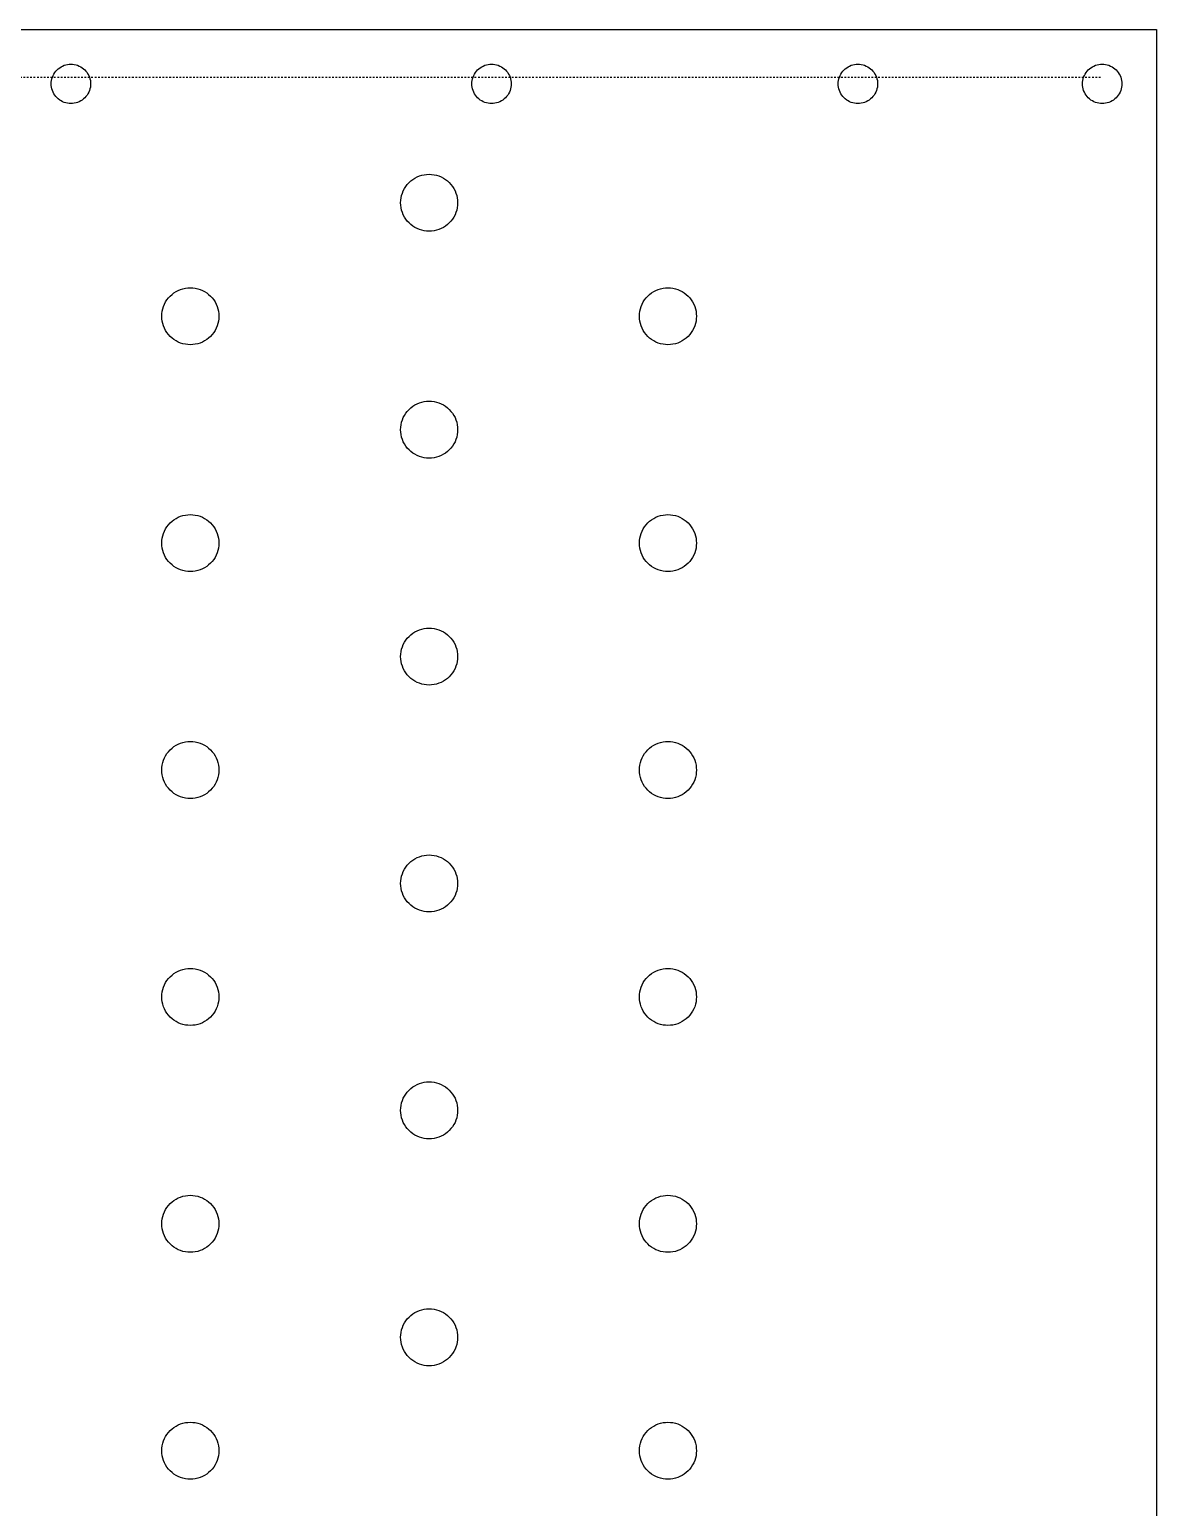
# Model space of a CAD drawing. Header units: millimetres. Extents: x 42 to 3058, y 353 to 2599.
# Drawn here: x 203.9 to 370, y 1712.3 to 1930 of the extents above; entities that cross this region are included whole.
import ezdxf

# ---------------------------------------------------------------- set-up
doc = ezdxf.new("R2010")
doc.units = ezdxf.units.MM
doc.linetypes.add('DASHED', pattern=[0.5, 0.25, -0.25])
doc.layers.add('DRAWING', color=7, linetype='Continuous')

msp = doc.modelspace()

# ---------------------------------------------------------------- linework, layer by layer
at = {"layer": 'DRAWING', "linetype": 'CONTINUOUS', "true_color": 0x111111}
for p, q in [((50, 1930), (370, 1930)), ((370, 1930), (370, 500))]:
    msp.add_line(p, q, dxfattribs=at)
at = {"layer": 'DRAWING', "linetype": 'DASHED', "true_color": 0xb000ff}
msp.add_line((58, 1923), (362, 1923), dxfattribs=at)
at = {"layer": 'DRAWING', "linetype": 'CONTINUOUS', "true_color": 0x111111}
for points in [[(212.9, 1922), (212.89, 1921.75), (212.86, 1921.5), (212.8, 1921.25), (212.73, 1921.01), (212.63, 1920.77), (212.51, 1920.55), (212.38, 1920.34), (212.22, 1920.14), (212.05, 1919.95), (211.86, 1919.78), (211.66, 1919.62), (211.45, 1919.49), (211.23, 1919.37), (210.99, 1919.27), (210.75, 1919.2), (210.5, 1919.14), (210.25, 1919.11), (210, 1919.1), (209.75, 1919.11), (209.5, 1919.14), (209.25, 1919.2), (209.01, 1919.27), (208.77, 1919.37), (208.55, 1919.49), (208.34, 1919.62), (208.14, 1919.78), (207.95, 1919.95), (207.78, 1920.14), (207.62, 1920.34), (207.49, 1920.55), (207.37, 1920.77), (207.27, 1921.01), (207.2, 1921.25), (207.14, 1921.5), (207.11, 1921.75), (207.1, 1922), (207.11, 1922.25), (207.14, 1922.5), (207.2, 1922.75), (207.27, 1922.99), (207.37, 1923.23), (207.49, 1923.45), (207.62, 1923.66), (207.78, 1923.86), (207.95, 1924.05), (208.14, 1924.22), (208.34, 1924.38), (208.55, 1924.51), (208.77, 1924.63), (209.01, 1924.73), (209.25, 1924.8), (209.5, 1924.86), (209.75, 1924.89), (210, 1924.9), (210.25, 1924.89), (210.5, 1924.86), (210.75, 1924.8), (210.99, 1924.73), (211.23, 1924.63), (211.45, 1924.51), (211.66, 1924.38), (211.86, 1924.22), (212.05, 1924.05), (212.22, 1923.86), (212.38, 1923.66), (212.51, 1923.45), (212.63, 1923.23), (212.73, 1922.99), (212.8, 1922.75), (212.86, 1922.5), (212.89, 1922.25), (212.9, 1922)], [(274.9, 1922), (274.89, 1921.75), (274.86, 1921.5), (274.8, 1921.25), (274.73, 1921.01), (274.63, 1920.77), (274.51, 1920.55), (274.38, 1920.34), (274.22, 1920.14), (274.05, 1919.95), (273.86, 1919.78), (273.66, 1919.62), (273.45, 1919.49), (273.23, 1919.37), (272.99, 1919.27), (272.75, 1919.2), (272.5, 1919.14), (272.25, 1919.11), (272, 1919.1), (271.75, 1919.11), (271.5, 1919.14), (271.25, 1919.2), (271.01, 1919.27), (270.77, 1919.37), (270.55, 1919.49), (270.34, 1919.62), (270.14, 1919.78), (269.95, 1919.95), (269.78, 1920.14), (269.62, 1920.34), (269.49, 1920.55), (269.37, 1920.77), (269.27, 1921.01), (269.2, 1921.25), (269.14, 1921.5), (269.11, 1921.75), (269.1, 1922), (269.11, 1922.25), (269.14, 1922.5), (269.2, 1922.75), (269.27, 1922.99), (269.37, 1923.23), (269.49, 1923.45), (269.62, 1923.66), (269.78, 1923.86), (269.95, 1924.05), (270.14, 1924.22), (270.34, 1924.38), (270.55, 1924.51), (270.77, 1924.63), (271.01, 1924.73), (271.25, 1924.8), (271.5, 1924.86), (271.75, 1924.89), (272, 1924.9), (272.25, 1924.89), (272.5, 1924.86), (272.75, 1924.8), (272.99, 1924.73), (273.23, 1924.63), (273.45, 1924.51), (273.66, 1924.38), (273.86, 1924.22), (274.05, 1924.05), (274.22, 1923.86), (274.38, 1923.66), (274.51, 1923.45), (274.63, 1923.23), (274.73, 1922.99), (274.8, 1922.75), (274.86, 1922.5), (274.89, 1922.25), (274.9, 1922)], [(328.9, 1922), (328.89, 1921.75), (328.86, 1921.5), (328.8, 1921.25), (328.73, 1921.01), (328.63, 1920.77), (328.51, 1920.55), (328.38, 1920.34), (328.22, 1920.14), (328.05, 1919.95), (327.86, 1919.78), (327.66, 1919.62), (327.45, 1919.49), (327.23, 1919.37), (326.99, 1919.27), (326.75, 1919.2), (326.5, 1919.14), (326.25, 1919.11), (326, 1919.1), (325.75, 1919.11), (325.5, 1919.14), (325.25, 1919.2), (325.01, 1919.27), (324.77, 1919.37), (324.55, 1919.49), (324.34, 1919.62), (324.14, 1919.78), (323.95, 1919.95), (323.78, 1920.14), (323.62, 1920.34), (323.49, 1920.55), (323.37, 1920.77), (323.27, 1921.01), (323.2, 1921.25), (323.14, 1921.5), (323.11, 1921.75), (323.1, 1922), (323.11, 1922.25), (323.14, 1922.5), (323.2, 1922.75), (323.27, 1922.99), (323.37, 1923.23), (323.49, 1923.45), (323.62, 1923.66), (323.78, 1923.86), (323.95, 1924.05), (324.14, 1924.22), (324.34, 1924.38), (324.55, 1924.51), (324.77, 1924.63), (325.01, 1924.73), (325.25, 1924.8), (325.5, 1924.86), (325.75, 1924.89), (326, 1924.9), (326.25, 1924.89), (326.5, 1924.86), (326.75, 1924.8), (326.99, 1924.73), (327.23, 1924.63), (327.45, 1924.51), (327.66, 1924.38), (327.86, 1924.22), (328.05, 1924.05), (328.22, 1923.86), (328.38, 1923.66), (328.51, 1923.45), (328.63, 1923.23), (328.73, 1922.99), (328.8, 1922.75), (328.86, 1922.5), (328.89, 1922.25), (328.9, 1922)], [(364.9, 1922), (364.89, 1921.75), (364.86, 1921.5), (364.8, 1921.25), (364.73, 1921.01), (364.63, 1920.77), (364.51, 1920.55), (364.38, 1920.34), (364.22, 1920.14), (364.05, 1919.95), (363.86, 1919.78), (363.66, 1919.62), (363.45, 1919.49), (363.23, 1919.37), (362.99, 1919.27), (362.75, 1919.2), (362.5, 1919.14), (362.25, 1919.11), (362, 1919.1), (361.75, 1919.11), (361.5, 1919.14), (361.25, 1919.2), (361.01, 1919.27), (360.77, 1919.37), (360.55, 1919.49), (360.34, 1919.62), (360.14, 1919.78), (359.95, 1919.95), (359.78, 1920.14), (359.62, 1920.34), (359.49, 1920.55), (359.37, 1920.77), (359.27, 1921.01), (359.2, 1921.25), (359.14, 1921.5), (359.11, 1921.75), (359.1, 1922), (359.11, 1922.25), (359.14, 1922.5), (359.2, 1922.75), (359.27, 1922.99), (359.37, 1923.23), (359.49, 1923.45), (359.62, 1923.66), (359.78, 1923.86), (359.95, 1924.05), (360.14, 1924.22), (360.34, 1924.38), (360.55, 1924.51), (360.77, 1924.63), (361.01, 1924.73), (361.25, 1924.8), (361.5, 1924.86), (361.75, 1924.89), (362, 1924.9), (362.25, 1924.89), (362.5, 1924.86), (362.75, 1924.8), (362.99, 1924.73), (363.23, 1924.63), (363.45, 1924.51), (363.66, 1924.38), (363.86, 1924.22), (364.05, 1924.05), (364.22, 1923.86), (364.38, 1923.66), (364.51, 1923.45), (364.63, 1923.23), (364.73, 1922.99), (364.8, 1922.75), (364.86, 1922.5), (364.89, 1922.25), (364.9, 1922)], [(267, 1904.48), (266.98, 1904.12), (266.94, 1903.75), (266.86, 1903.4), (266.75, 1903.05), (266.61, 1902.71), (266.44, 1902.38), (266.24, 1902.07), (266.02, 1901.78), (265.77, 1901.51), (265.5, 1901.27), (265.21, 1901.04), (264.9, 1900.85), (264.57, 1900.68), (264.24, 1900.54), (263.89, 1900.43), (263.53, 1900.35), (263.17, 1900.3), (262.8, 1900.28), (262.43, 1900.3), (262.07, 1900.35), (261.71, 1900.43), (261.36, 1900.54), (261.03, 1900.68), (260.7, 1900.85), (260.39, 1901.04), (260.1, 1901.27), (259.83, 1901.51), (259.58, 1901.78), (259.36, 1902.07), (259.16, 1902.38), (258.99, 1902.71), (258.85, 1903.05), (258.74, 1903.4), (258.66, 1903.75), (258.62, 1904.12), (258.6, 1904.48), (258.62, 1904.85), (258.66, 1905.21), (258.74, 1905.57), (258.85, 1905.92), (258.99, 1906.26), (259.16, 1906.58), (259.36, 1906.89), (259.58, 1907.18), (259.83, 1907.45), (260.1, 1907.7), (260.39, 1907.92), (260.7, 1908.12), (261.03, 1908.29), (261.36, 1908.43), (261.71, 1908.54), (262.07, 1908.62), (262.43, 1908.67), (262.8, 1908.68), (263.17, 1908.67), (263.53, 1908.62), (263.89, 1908.54), (264.24, 1908.43), (264.57, 1908.29), (264.9, 1908.12), (265.21, 1907.92), (265.5, 1907.7), (265.77, 1907.45), (266.02, 1907.18), (266.24, 1906.89), (266.44, 1906.58), (266.61, 1906.26), (266.75, 1905.92), (266.86, 1905.57), (266.94, 1905.21), (266.98, 1904.85), (267, 1904.48)], [(231.8, 1887.77), (231.78, 1887.4), (231.74, 1887.04), (231.66, 1886.68), (231.55, 1886.33), (231.41, 1885.99), (231.24, 1885.67), (231.04, 1885.36), (230.82, 1885.07), (230.57, 1884.8), (230.3, 1884.55), (230.01, 1884.33), (229.7, 1884.13), (229.37, 1883.96), (229.04, 1883.82), (228.69, 1883.71), (228.33, 1883.63), (227.97, 1883.58), (227.6, 1883.57), (227.23, 1883.58), (226.87, 1883.63), (226.51, 1883.71), (226.16, 1883.82), (225.83, 1883.96), (225.5, 1884.13), (225.19, 1884.33), (224.9, 1884.55), (224.63, 1884.8), (224.38, 1885.07), (224.16, 1885.36), (223.96, 1885.67), (223.79, 1885.99), (223.65, 1886.33), (223.54, 1886.68), (223.46, 1887.04), (223.42, 1887.4), (223.4, 1887.77), (223.42, 1888.13), (223.46, 1888.5), (223.54, 1888.85), (223.65, 1889.2), (223.79, 1889.54), (223.96, 1889.87), (224.16, 1890.18), (224.38, 1890.47), (224.63, 1890.74), (224.9, 1890.99), (225.19, 1891.21), (225.5, 1891.41), (225.83, 1891.57), (226.16, 1891.71), (226.51, 1891.82), (226.87, 1891.9), (227.23, 1891.95), (227.6, 1891.97), (227.97, 1891.95), (228.33, 1891.9), (228.69, 1891.82), (229.04, 1891.71), (229.37, 1891.57), (229.7, 1891.41), (230.01, 1891.21), (230.3, 1890.99), (230.57, 1890.74), (230.82, 1890.47), (231.04, 1890.18), (231.24, 1889.87), (231.41, 1889.54), (231.55, 1889.2), (231.66, 1888.85), (231.74, 1888.5), (231.78, 1888.13), (231.8, 1887.77)], [(302.2, 1887.77), (302.18, 1887.4), (302.14, 1887.04), (302.06, 1886.68), (301.95, 1886.33), (301.81, 1885.99), (301.64, 1885.67), (301.44, 1885.36), (301.22, 1885.07), (300.97, 1884.8), (300.7, 1884.55), (300.41, 1884.33), (300.1, 1884.13), (299.77, 1883.96), (299.44, 1883.82), (299.09, 1883.71), (298.73, 1883.63), (298.37, 1883.58), (298, 1883.57), (297.63, 1883.58), (297.27, 1883.63), (296.91, 1883.71), (296.56, 1883.82), (296.23, 1883.96), (295.9, 1884.13), (295.59, 1884.33), (295.3, 1884.55), (295.03, 1884.8), (294.78, 1885.07), (294.56, 1885.36), (294.36, 1885.67), (294.19, 1885.99), (294.05, 1886.33), (293.94, 1886.68), (293.86, 1887.04), (293.82, 1887.4), (293.8, 1887.77), (293.82, 1888.13), (293.86, 1888.5), (293.94, 1888.85), (294.05, 1889.2), (294.19, 1889.54), (294.36, 1889.87), (294.56, 1890.18), (294.78, 1890.47), (295.03, 1890.74), (295.3, 1890.99), (295.59, 1891.21), (295.9, 1891.41), (296.23, 1891.57), (296.56, 1891.71), (296.91, 1891.82), (297.27, 1891.9), (297.63, 1891.95), (298, 1891.97), (298.37, 1891.95), (298.73, 1891.9), (299.09, 1891.82), (299.44, 1891.71), (299.77, 1891.57), (300.1, 1891.41), (300.41, 1891.21), (300.7, 1890.99), (300.97, 1890.74), (301.22, 1890.47), (301.44, 1890.18), (301.64, 1889.87), (301.81, 1889.54), (301.95, 1889.2), (302.06, 1888.85), (302.14, 1888.5), (302.18, 1888.13), (302.2, 1887.77)], [(267, 1871.05), (266.98, 1870.69), (266.94, 1870.32), (266.86, 1869.97), (266.75, 1869.62), (266.61, 1869.28), (266.44, 1868.95), (266.24, 1868.64), (266.02, 1868.35), (265.77, 1868.08), (265.5, 1867.84), (265.21, 1867.61), (264.9, 1867.42), (264.57, 1867.25), (264.24, 1867.11), (263.89, 1867), (263.53, 1866.92), (263.17, 1866.87), (262.8, 1866.85), (262.43, 1866.87), (262.07, 1866.92), (261.71, 1867), (261.36, 1867.11), (261.03, 1867.25), (260.7, 1867.42), (260.39, 1867.61), (260.1, 1867.84), (259.83, 1868.08), (259.58, 1868.35), (259.36, 1868.64), (259.16, 1868.95), (258.99, 1869.28), (258.85, 1869.62), (258.74, 1869.97), (258.66, 1870.32), (258.62, 1870.69), (258.6, 1871.05), (258.62, 1871.42), (258.66, 1871.78), (258.74, 1872.14), (258.85, 1872.49), (258.99, 1872.83), (259.16, 1873.15), (259.36, 1873.46), (259.58, 1873.75), (259.83, 1874.02), (260.1, 1874.27), (260.39, 1874.49), (260.7, 1874.69), (261.03, 1874.86), (261.36, 1875), (261.71, 1875.11), (262.07, 1875.19), (262.43, 1875.24), (262.8, 1875.25), (263.17, 1875.24), (263.53, 1875.19), (263.89, 1875.11), (264.24, 1875), (264.57, 1874.86), (264.9, 1874.69), (265.21, 1874.49), (265.5, 1874.27), (265.77, 1874.02), (266.02, 1873.75), (266.24, 1873.46), (266.44, 1873.15), (266.61, 1872.83), (266.75, 1872.49), (266.86, 1872.14), (266.94, 1871.78), (266.98, 1871.42), (267, 1871.05)], [(231.8, 1854.34), (231.78, 1853.97), (231.74, 1853.61), (231.66, 1853.25), (231.55, 1852.9), (231.41, 1852.56), (231.24, 1852.24), (231.04, 1851.93), (230.82, 1851.64), (230.57, 1851.37), (230.3, 1851.12), (230.01, 1850.9), (229.7, 1850.7), (229.37, 1850.53), (229.04, 1850.39), (228.69, 1850.28), (228.33, 1850.2), (227.97, 1850.15), (227.6, 1850.14), (227.23, 1850.15), (226.87, 1850.2), (226.51, 1850.28), (226.16, 1850.39), (225.83, 1850.53), (225.5, 1850.7), (225.19, 1850.9), (224.9, 1851.12), (224.63, 1851.37), (224.38, 1851.64), (224.16, 1851.93), (223.96, 1852.24), (223.79, 1852.56), (223.65, 1852.9), (223.54, 1853.25), (223.46, 1853.61), (223.42, 1853.97), (223.4, 1854.34), (223.42, 1854.7), (223.46, 1855.07), (223.54, 1855.43), (223.65, 1855.77), (223.79, 1856.11), (223.96, 1856.44), (224.16, 1856.75), (224.38, 1857.04), (224.63, 1857.31), (224.9, 1857.56), (225.19, 1857.78), (225.5, 1857.98), (225.83, 1858.14), (226.16, 1858.29), (226.51, 1858.4), (226.87, 1858.47), (227.23, 1858.52), (227.6, 1858.54), (227.97, 1858.52), (228.33, 1858.47), (228.69, 1858.4), (229.04, 1858.29), (229.37, 1858.14), (229.7, 1857.98), (230.01, 1857.78), (230.3, 1857.56), (230.57, 1857.31), (230.82, 1857.04), (231.04, 1856.75), (231.24, 1856.44), (231.41, 1856.11), (231.55, 1855.77), (231.66, 1855.43), (231.74, 1855.07), (231.78, 1854.7), (231.8, 1854.34)], [(302.2, 1854.34), (302.18, 1853.97), (302.14, 1853.61), (302.06, 1853.25), (301.95, 1852.9), (301.81, 1852.56), (301.64, 1852.24), (301.44, 1851.93), (301.22, 1851.64), (300.97, 1851.37), (300.7, 1851.12), (300.41, 1850.9), (300.1, 1850.7), (299.77, 1850.53), (299.44, 1850.39), (299.09, 1850.28), (298.73, 1850.2), (298.37, 1850.15), (298, 1850.14), (297.63, 1850.15), (297.27, 1850.2), (296.91, 1850.28), (296.56, 1850.39), (296.23, 1850.53), (295.9, 1850.7), (295.59, 1850.9), (295.3, 1851.12), (295.03, 1851.37), (294.78, 1851.64), (294.56, 1851.93), (294.36, 1852.24), (294.19, 1852.56), (294.05, 1852.9), (293.94, 1853.25), (293.86, 1853.61), (293.82, 1853.97), (293.8, 1854.34), (293.82, 1854.7), (293.86, 1855.07), (293.94, 1855.43), (294.05, 1855.77), (294.19, 1856.11), (294.36, 1856.44), (294.56, 1856.75), (294.78, 1857.04), (295.03, 1857.31), (295.3, 1857.56), (295.59, 1857.78), (295.9, 1857.98), (296.23, 1858.14), (296.56, 1858.29), (296.91, 1858.4), (297.27, 1858.47), (297.63, 1858.52), (298, 1858.54), (298.37, 1858.52), (298.73, 1858.47), (299.09, 1858.4), (299.44, 1858.29), (299.77, 1858.14), (300.1, 1857.98), (300.41, 1857.78), (300.7, 1857.56), (300.97, 1857.31), (301.22, 1857.04), (301.44, 1856.75), (301.64, 1856.44), (301.81, 1856.11), (301.95, 1855.77), (302.06, 1855.43), (302.14, 1855.07), (302.18, 1854.7), (302.2, 1854.34)], [(267, 1837.62), (266.98, 1837.26), (266.94, 1836.89), (266.86, 1836.54), (266.75, 1836.19), (266.61, 1835.85), (266.44, 1835.52), (266.24, 1835.21), (266.02, 1834.92), (265.77, 1834.65), (265.5, 1834.41), (265.21, 1834.18), (264.9, 1833.99), (264.57, 1833.82), (264.24, 1833.68), (263.89, 1833.57), (263.53, 1833.49), (263.17, 1833.44), (262.8, 1833.42), (262.43, 1833.44), (262.07, 1833.49), (261.71, 1833.57), (261.36, 1833.68), (261.03, 1833.82), (260.7, 1833.99), (260.39, 1834.18), (260.1, 1834.41), (259.83, 1834.65), (259.58, 1834.92), (259.36, 1835.21), (259.16, 1835.52), (258.99, 1835.85), (258.85, 1836.19), (258.74, 1836.54), (258.66, 1836.89), (258.62, 1837.26), (258.6, 1837.62), (258.62, 1837.99), (258.66, 1838.35), (258.74, 1838.71), (258.85, 1839.06), (258.99, 1839.4), (259.16, 1839.72), (259.36, 1840.03), (259.58, 1840.32), (259.83, 1840.59), (260.1, 1840.84), (260.39, 1841.06), (260.7, 1841.26), (261.03, 1841.43), (261.36, 1841.57), (261.71, 1841.68), (262.07, 1841.76), (262.43, 1841.81), (262.8, 1841.82), (263.17, 1841.81), (263.53, 1841.76), (263.89, 1841.68), (264.24, 1841.57), (264.57, 1841.43), (264.9, 1841.26), (265.21, 1841.06), (265.5, 1840.84), (265.77, 1840.59), (266.02, 1840.32), (266.24, 1840.03), (266.44, 1839.72), (266.61, 1839.4), (266.75, 1839.06), (266.86, 1838.71), (266.94, 1838.35), (266.98, 1837.99), (267, 1837.62)], [(231.8, 1820.91), (231.78, 1820.54), (231.74, 1820.18), (231.66, 1819.82), (231.55, 1819.47), (231.41, 1819.13), (231.24, 1818.81), (231.04, 1818.5), (230.82, 1818.21), (230.57, 1817.94), (230.3, 1817.69), (230.01, 1817.47), (229.7, 1817.27), (229.37, 1817.1), (229.04, 1816.96), (228.69, 1816.85), (228.33, 1816.77), (227.97, 1816.72), (227.6, 1816.71), (227.23, 1816.72), (226.87, 1816.77), (226.51, 1816.85), (226.16, 1816.96), (225.83, 1817.1), (225.5, 1817.27), (225.19, 1817.47), (224.9, 1817.69), (224.63, 1817.94), (224.38, 1818.21), (224.16, 1818.5), (223.96, 1818.81), (223.79, 1819.13), (223.65, 1819.47), (223.54, 1819.82), (223.46, 1820.18), (223.42, 1820.54), (223.4, 1820.91), (223.42, 1821.28), (223.46, 1821.64), (223.54, 1822), (223.65, 1822.35), (223.79, 1822.68), (223.96, 1823.01), (224.16, 1823.32), (224.38, 1823.61), (224.63, 1823.88), (224.9, 1824.13), (225.19, 1824.35), (225.5, 1824.55), (225.83, 1824.72), (226.16, 1824.86), (226.51, 1824.97), (226.87, 1825.05), (227.23, 1825.09), (227.6, 1825.11), (227.97, 1825.09), (228.33, 1825.05), (228.69, 1824.97), (229.04, 1824.86), (229.37, 1824.72), (229.7, 1824.55), (230.01, 1824.35), (230.3, 1824.13), (230.57, 1823.88), (230.82, 1823.61), (231.04, 1823.32), (231.24, 1823.01), (231.41, 1822.68), (231.55, 1822.35), (231.66, 1822), (231.74, 1821.64), (231.78, 1821.28), (231.8, 1820.91)], [(302.2, 1820.91), (302.18, 1820.54), (302.14, 1820.18), (302.06, 1819.82), (301.95, 1819.47), (301.81, 1819.13), (301.64, 1818.81), (301.44, 1818.5), (301.22, 1818.21), (300.97, 1817.94), (300.7, 1817.69), (300.41, 1817.47), (300.1, 1817.27), (299.77, 1817.1), (299.44, 1816.96), (299.09, 1816.85), (298.73, 1816.77), (298.37, 1816.72), (298, 1816.71), (297.63, 1816.72), (297.27, 1816.77), (296.91, 1816.85), (296.56, 1816.96), (296.23, 1817.1), (295.9, 1817.27), (295.59, 1817.47), (295.3, 1817.69), (295.03, 1817.94), (294.78, 1818.21), (294.56, 1818.5), (294.36, 1818.81), (294.19, 1819.13), (294.05, 1819.47), (293.94, 1819.82), (293.86, 1820.18), (293.82, 1820.54), (293.8, 1820.91), (293.82, 1821.28), (293.86, 1821.64), (293.94, 1822), (294.05, 1822.35), (294.19, 1822.68), (294.36, 1823.01), (294.56, 1823.32), (294.78, 1823.61), (295.03, 1823.88), (295.3, 1824.13), (295.59, 1824.35), (295.9, 1824.55), (296.23, 1824.72), (296.56, 1824.86), (296.91, 1824.97), (297.27, 1825.05), (297.63, 1825.09), (298, 1825.11), (298.37, 1825.09), (298.73, 1825.05), (299.09, 1824.97), (299.44, 1824.86), (299.77, 1824.72), (300.1, 1824.55), (300.41, 1824.35), (300.7, 1824.13), (300.97, 1823.88), (301.22, 1823.61), (301.44, 1823.32), (301.64, 1823.01), (301.81, 1822.68), (301.95, 1822.35), (302.06, 1822), (302.14, 1821.64), (302.18, 1821.28), (302.2, 1820.91)], [(267, 1804.19), (266.98, 1803.83), (266.94, 1803.46), (266.86, 1803.11), (266.75, 1802.76), (266.61, 1802.42), (266.44, 1802.09), (266.24, 1801.79), (266.02, 1801.49), (265.77, 1801.22), (265.5, 1800.98), (265.21, 1800.75), (264.9, 1800.56), (264.57, 1800.39), (264.24, 1800.25), (263.89, 1800.14), (263.53, 1800.06), (263.17, 1800.01), (262.8, 1799.99), (262.43, 1800.01), (262.07, 1800.06), (261.71, 1800.14), (261.36, 1800.25), (261.03, 1800.39), (260.7, 1800.56), (260.39, 1800.75), (260.1, 1800.98), (259.83, 1801.22), (259.58, 1801.49), (259.36, 1801.79), (259.16, 1802.09), (258.99, 1802.42), (258.85, 1802.76), (258.74, 1803.11), (258.66, 1803.46), (258.62, 1803.83), (258.6, 1804.19), (258.62, 1804.56), (258.66, 1804.92), (258.74, 1805.28), (258.85, 1805.63), (258.99, 1805.97), (259.16, 1806.29), (259.36, 1806.6), (259.58, 1806.89), (259.83, 1807.16), (260.1, 1807.41), (260.39, 1807.63), (260.7, 1807.83), (261.03, 1808), (261.36, 1808.14), (261.71, 1808.25), (262.07, 1808.33), (262.43, 1808.38), (262.8, 1808.39), (263.17, 1808.38), (263.53, 1808.33), (263.89, 1808.25), (264.24, 1808.14), (264.57, 1808), (264.9, 1807.83), (265.21, 1807.63), (265.5, 1807.41), (265.77, 1807.16), (266.02, 1806.89), (266.24, 1806.6), (266.44, 1806.29), (266.61, 1805.97), (266.75, 1805.63), (266.86, 1805.28), (266.94, 1804.92), (266.98, 1804.56), (267, 1804.19)], [(231.8, 1787.48), (231.78, 1787.11), (231.74, 1786.75), (231.66, 1786.39), (231.55, 1786.04), (231.41, 1785.7), (231.24, 1785.38), (231.04, 1785.07), (230.82, 1784.78), (230.57, 1784.51), (230.3, 1784.26), (230.01, 1784.04), (229.7, 1783.84), (229.37, 1783.67), (229.04, 1783.53), (228.69, 1783.42), (228.33, 1783.34), (227.97, 1783.3), (227.6, 1783.28), (227.23, 1783.3), (226.87, 1783.34), (226.51, 1783.42), (226.16, 1783.53), (225.83, 1783.67), (225.5, 1783.84), (225.19, 1784.04), (224.9, 1784.26), (224.63, 1784.51), (224.38, 1784.78), (224.16, 1785.07), (223.96, 1785.38), (223.79, 1785.7), (223.65, 1786.04), (223.54, 1786.39), (223.46, 1786.75), (223.42, 1787.11), (223.4, 1787.48), (223.42, 1787.85), (223.46, 1788.21), (223.54, 1788.57), (223.65, 1788.92), (223.79, 1789.25), (223.96, 1789.58), (224.16, 1789.89), (224.38, 1790.18), (224.63, 1790.45), (224.9, 1790.7), (225.19, 1790.92), (225.5, 1791.12), (225.83, 1791.29), (226.16, 1791.43), (226.51, 1791.54), (226.87, 1791.62), (227.23, 1791.66), (227.6, 1791.68), (227.97, 1791.66), (228.33, 1791.62), (228.69, 1791.54), (229.04, 1791.43), (229.37, 1791.29), (229.7, 1791.12), (230.01, 1790.92), (230.3, 1790.7), (230.57, 1790.45), (230.82, 1790.18), (231.04, 1789.89), (231.24, 1789.58), (231.41, 1789.25), (231.55, 1788.92), (231.66, 1788.57), (231.74, 1788.21), (231.78, 1787.85), (231.8, 1787.48)], [(302.2, 1787.48), (302.18, 1787.11), (302.14, 1786.75), (302.06, 1786.39), (301.95, 1786.04), (301.81, 1785.7), (301.64, 1785.38), (301.44, 1785.07), (301.22, 1784.78), (300.97, 1784.51), (300.7, 1784.26), (300.41, 1784.04), (300.1, 1783.84), (299.77, 1783.67), (299.44, 1783.53), (299.09, 1783.42), (298.73, 1783.34), (298.37, 1783.3), (298, 1783.28), (297.63, 1783.3), (297.27, 1783.34), (296.91, 1783.42), (296.56, 1783.53), (296.23, 1783.67), (295.9, 1783.84), (295.59, 1784.04), (295.3, 1784.26), (295.03, 1784.51), (294.78, 1784.78), (294.56, 1785.07), (294.36, 1785.38), (294.19, 1785.7), (294.05, 1786.04), (293.94, 1786.39), (293.86, 1786.75), (293.82, 1787.11), (293.8, 1787.48), (293.82, 1787.85), (293.86, 1788.21), (293.94, 1788.57), (294.05, 1788.92), (294.19, 1789.25), (294.36, 1789.58), (294.56, 1789.89), (294.78, 1790.18), (295.03, 1790.45), (295.3, 1790.7), (295.59, 1790.92), (295.9, 1791.12), (296.23, 1791.29), (296.56, 1791.43), (296.91, 1791.54), (297.27, 1791.62), (297.63, 1791.66), (298, 1791.68), (298.37, 1791.66), (298.73, 1791.62), (299.09, 1791.54), (299.44, 1791.43), (299.77, 1791.29), (300.1, 1791.12), (300.41, 1790.92), (300.7, 1790.7), (300.97, 1790.45), (301.22, 1790.18), (301.44, 1789.89), (301.64, 1789.58), (301.81, 1789.25), (301.95, 1788.92), (302.06, 1788.57), (302.14, 1788.21), (302.18, 1787.85), (302.2, 1787.48)], [(267, 1770.76), (266.98, 1770.4), (266.94, 1770.04), (266.86, 1769.68), (266.75, 1769.33), (266.61, 1768.99), (266.44, 1768.66), (266.24, 1768.36), (266.02, 1768.07), (265.77, 1767.79), (265.5, 1767.55), (265.21, 1767.32), (264.9, 1767.13), (264.57, 1766.96), (264.24, 1766.82), (263.89, 1766.71), (263.53, 1766.63), (263.17, 1766.58), (262.8, 1766.56), (262.43, 1766.58), (262.07, 1766.63), (261.71, 1766.71), (261.36, 1766.82), (261.03, 1766.96), (260.7, 1767.13), (260.39, 1767.32), (260.1, 1767.55), (259.83, 1767.79), (259.58, 1768.07), (259.36, 1768.36), (259.16, 1768.66), (258.99, 1768.99), (258.85, 1769.33), (258.74, 1769.68), (258.66, 1770.04), (258.62, 1770.4), (258.6, 1770.76), (258.62, 1771.13), (258.66, 1771.49), (258.74, 1771.85), (258.85, 1772.2), (258.99, 1772.54), (259.16, 1772.86), (259.36, 1773.17), (259.58, 1773.46), (259.83, 1773.73), (260.1, 1773.98), (260.39, 1774.21), (260.7, 1774.4), (261.03, 1774.57), (261.36, 1774.71), (261.71, 1774.82), (262.07, 1774.9), (262.43, 1774.95), (262.8, 1774.96), (263.17, 1774.95), (263.53, 1774.9), (263.89, 1774.82), (264.24, 1774.71), (264.57, 1774.57), (264.9, 1774.4), (265.21, 1774.21), (265.5, 1773.98), (265.77, 1773.73), (266.02, 1773.46), (266.24, 1773.17), (266.44, 1772.86), (266.61, 1772.54), (266.75, 1772.2), (266.86, 1771.85), (266.94, 1771.49), (266.98, 1771.13), (267, 1770.76)], [(231.8, 1754.05), (231.78, 1753.68), (231.74, 1753.32), (231.66, 1752.96), (231.55, 1752.61), (231.41, 1752.28), (231.24, 1751.95), (231.04, 1751.64), (230.82, 1751.35), (230.57, 1751.08), (230.3, 1750.83), (230.01, 1750.61), (229.7, 1750.41), (229.37, 1750.24), (229.04, 1750.1), (228.69, 1749.99), (228.33, 1749.91), (227.97, 1749.87), (227.6, 1749.85), (227.23, 1749.87), (226.87, 1749.91), (226.51, 1749.99), (226.16, 1750.1), (225.83, 1750.24), (225.5, 1750.41), (225.19, 1750.61), (224.9, 1750.83), (224.63, 1751.08), (224.38, 1751.35), (224.16, 1751.64), (223.96, 1751.95), (223.79, 1752.28), (223.65, 1752.61), (223.54, 1752.96), (223.46, 1753.32), (223.42, 1753.68), (223.4, 1754.05), (223.42, 1754.42), (223.46, 1754.78), (223.54, 1755.14), (223.65, 1755.49), (223.79, 1755.83), (223.96, 1756.15), (224.16, 1756.46), (224.38, 1756.75), (224.63, 1757.02), (224.9, 1757.27), (225.19, 1757.49), (225.5, 1757.69), (225.83, 1757.86), (226.16, 1758), (226.51, 1758.11), (226.87, 1758.19), (227.23, 1758.23), (227.6, 1758.25), (227.97, 1758.23), (228.33, 1758.19), (228.69, 1758.11), (229.04, 1758), (229.37, 1757.86), (229.7, 1757.69), (230.01, 1757.49), (230.3, 1757.27), (230.57, 1757.02), (230.82, 1756.75), (231.04, 1756.46), (231.24, 1756.15), (231.41, 1755.83), (231.55, 1755.49), (231.66, 1755.14), (231.74, 1754.78), (231.78, 1754.42), (231.8, 1754.05)], [(302.2, 1754.05), (302.18, 1753.68), (302.14, 1753.32), (302.06, 1752.96), (301.95, 1752.61), (301.81, 1752.28), (301.64, 1751.95), (301.44, 1751.64), (301.22, 1751.35), (300.97, 1751.08), (300.7, 1750.83), (300.41, 1750.61), (300.1, 1750.41), (299.77, 1750.24), (299.44, 1750.1), (299.09, 1749.99), (298.73, 1749.91), (298.37, 1749.87), (298, 1749.85), (297.63, 1749.87), (297.27, 1749.91), (296.91, 1749.99), (296.56, 1750.1), (296.23, 1750.24), (295.9, 1750.41), (295.59, 1750.61), (295.3, 1750.83), (295.03, 1751.08), (294.78, 1751.35), (294.56, 1751.64), (294.36, 1751.95), (294.19, 1752.28), (294.05, 1752.61), (293.94, 1752.96), (293.86, 1753.32), (293.82, 1753.68), (293.8, 1754.05), (293.82, 1754.42), (293.86, 1754.78), (293.94, 1755.14), (294.05, 1755.49), (294.19, 1755.83), (294.36, 1756.15), (294.56, 1756.46), (294.78, 1756.75), (295.03, 1757.02), (295.3, 1757.27), (295.59, 1757.49), (295.9, 1757.69), (296.23, 1757.86), (296.56, 1758), (296.91, 1758.11), (297.27, 1758.19), (297.63, 1758.23), (298, 1758.25), (298.37, 1758.23), (298.73, 1758.19), (299.09, 1758.11), (299.44, 1758), (299.77, 1757.86), (300.1, 1757.69), (300.41, 1757.49), (300.7, 1757.27), (300.97, 1757.02), (301.22, 1756.75), (301.44, 1756.46), (301.64, 1756.15), (301.81, 1755.83), (301.95, 1755.49), (302.06, 1755.14), (302.14, 1754.78), (302.18, 1754.42), (302.2, 1754.05)], [(267, 1737.34), (266.98, 1736.97), (266.94, 1736.61), (266.86, 1736.25), (266.75, 1735.9), (266.61, 1735.56), (266.44, 1735.24), (266.24, 1734.93), (266.02, 1734.64), (265.77, 1734.37), (265.5, 1734.12), (265.21, 1733.89), (264.9, 1733.7), (264.57, 1733.53), (264.24, 1733.39), (263.89, 1733.28), (263.53, 1733.2), (263.17, 1733.15), (262.8, 1733.14), (262.43, 1733.15), (262.07, 1733.2), (261.71, 1733.28), (261.36, 1733.39), (261.03, 1733.53), (260.7, 1733.7), (260.39, 1733.89), (260.1, 1734.12), (259.83, 1734.37), (259.58, 1734.64), (259.36, 1734.93), (259.16, 1735.24), (258.99, 1735.56), (258.85, 1735.9), (258.74, 1736.25), (258.66, 1736.61), (258.62, 1736.97), (258.6, 1737.34), (258.62, 1737.7), (258.66, 1738.06), (258.74, 1738.42), (258.85, 1738.77), (258.99, 1739.11), (259.16, 1739.44), (259.36, 1739.74), (259.58, 1740.04), (259.83, 1740.31), (260.1, 1740.55), (260.39, 1740.78), (260.7, 1740.97), (261.03, 1741.14), (261.36, 1741.28), (261.71, 1741.39), (262.07, 1741.47), (262.43, 1741.52), (262.8, 1741.54), (263.17, 1741.52), (263.53, 1741.47), (263.89, 1741.39), (264.24, 1741.28), (264.57, 1741.14), (264.9, 1740.97), (265.21, 1740.78), (265.5, 1740.55), (265.77, 1740.31), (266.02, 1740.04), (266.24, 1739.74), (266.44, 1739.44), (266.61, 1739.11), (266.75, 1738.77), (266.86, 1738.42), (266.94, 1738.06), (266.98, 1737.7), (267, 1737.34)], [(231.8, 1720.62), (231.78, 1720.25), (231.74, 1719.89), (231.66, 1719.53), (231.55, 1719.18), (231.41, 1718.85), (231.24, 1718.52), (231.04, 1718.21), (230.82, 1717.92), (230.57, 1717.65), (230.3, 1717.4), (230.01, 1717.18), (229.7, 1716.98), (229.37, 1716.81), (229.04, 1716.67), (228.69, 1716.56), (228.33, 1716.48), (227.97, 1716.44), (227.6, 1716.42), (227.23, 1716.44), (226.87, 1716.48), (226.51, 1716.56), (226.16, 1716.67), (225.83, 1716.81), (225.5, 1716.98), (225.19, 1717.18), (224.9, 1717.4), (224.63, 1717.65), (224.38, 1717.92), (224.16, 1718.21), (223.96, 1718.52), (223.79, 1718.85), (223.65, 1719.18), (223.54, 1719.53), (223.46, 1719.89), (223.42, 1720.25), (223.4, 1720.62), (223.42, 1720.99), (223.46, 1721.35), (223.54, 1721.71), (223.65, 1722.06), (223.79, 1722.4), (223.96, 1722.72), (224.16, 1723.03), (224.38, 1723.32), (224.63, 1723.59), (224.9, 1723.84), (225.19, 1724.06), (225.5, 1724.26), (225.83, 1724.43), (226.16, 1724.57), (226.51, 1724.68), (226.87, 1724.76), (227.23, 1724.8), (227.6, 1724.82), (227.97, 1724.8), (228.33, 1724.76), (228.69, 1724.68), (229.04, 1724.57), (229.37, 1724.43), (229.7, 1724.26), (230.01, 1724.06), (230.3, 1723.84), (230.57, 1723.59), (230.82, 1723.32), (231.04, 1723.03), (231.24, 1722.72), (231.41, 1722.4), (231.55, 1722.06), (231.66, 1721.71), (231.74, 1721.35), (231.78, 1720.99), (231.8, 1720.62)], [(302.2, 1720.62), (302.18, 1720.25), (302.14, 1719.89), (302.06, 1719.53), (301.95, 1719.18), (301.81, 1718.85), (301.64, 1718.52), (301.44, 1718.21), (301.22, 1717.92), (300.97, 1717.65), (300.7, 1717.4), (300.41, 1717.18), (300.1, 1716.98), (299.77, 1716.81), (299.44, 1716.67), (299.09, 1716.56), (298.73, 1716.48), (298.37, 1716.44), (298, 1716.42), (297.63, 1716.44), (297.27, 1716.48), (296.91, 1716.56), (296.56, 1716.67), (296.23, 1716.81), (295.9, 1716.98), (295.59, 1717.18), (295.3, 1717.4), (295.03, 1717.65), (294.78, 1717.92), (294.56, 1718.21), (294.36, 1718.52), (294.19, 1718.85), (294.05, 1719.18), (293.94, 1719.53), (293.86, 1719.89), (293.82, 1720.25), (293.8, 1720.62), (293.82, 1720.99), (293.86, 1721.35), (293.94, 1721.71), (294.05, 1722.06), (294.19, 1722.4), (294.36, 1722.72), (294.56, 1723.03), (294.78, 1723.32), (295.03, 1723.59), (295.3, 1723.84), (295.59, 1724.06), (295.9, 1724.26), (296.23, 1724.43), (296.56, 1724.57), (296.91, 1724.68), (297.27, 1724.76), (297.63, 1724.8), (298, 1724.82), (298.37, 1724.8), (298.73, 1724.76), (299.09, 1724.68), (299.44, 1724.57), (299.77, 1724.43), (300.1, 1724.26), (300.41, 1724.06), (300.7, 1723.84), (300.97, 1723.59), (301.22, 1723.32), (301.44, 1723.03), (301.64, 1722.72), (301.81, 1722.4), (301.95, 1722.06), (302.06, 1721.71), (302.14, 1721.35), (302.18, 1720.99), (302.2, 1720.62)]]:
    msp.add_lwpolyline(points, close=True, dxfattribs=at)

doc.saveas('drawing.dxf')
